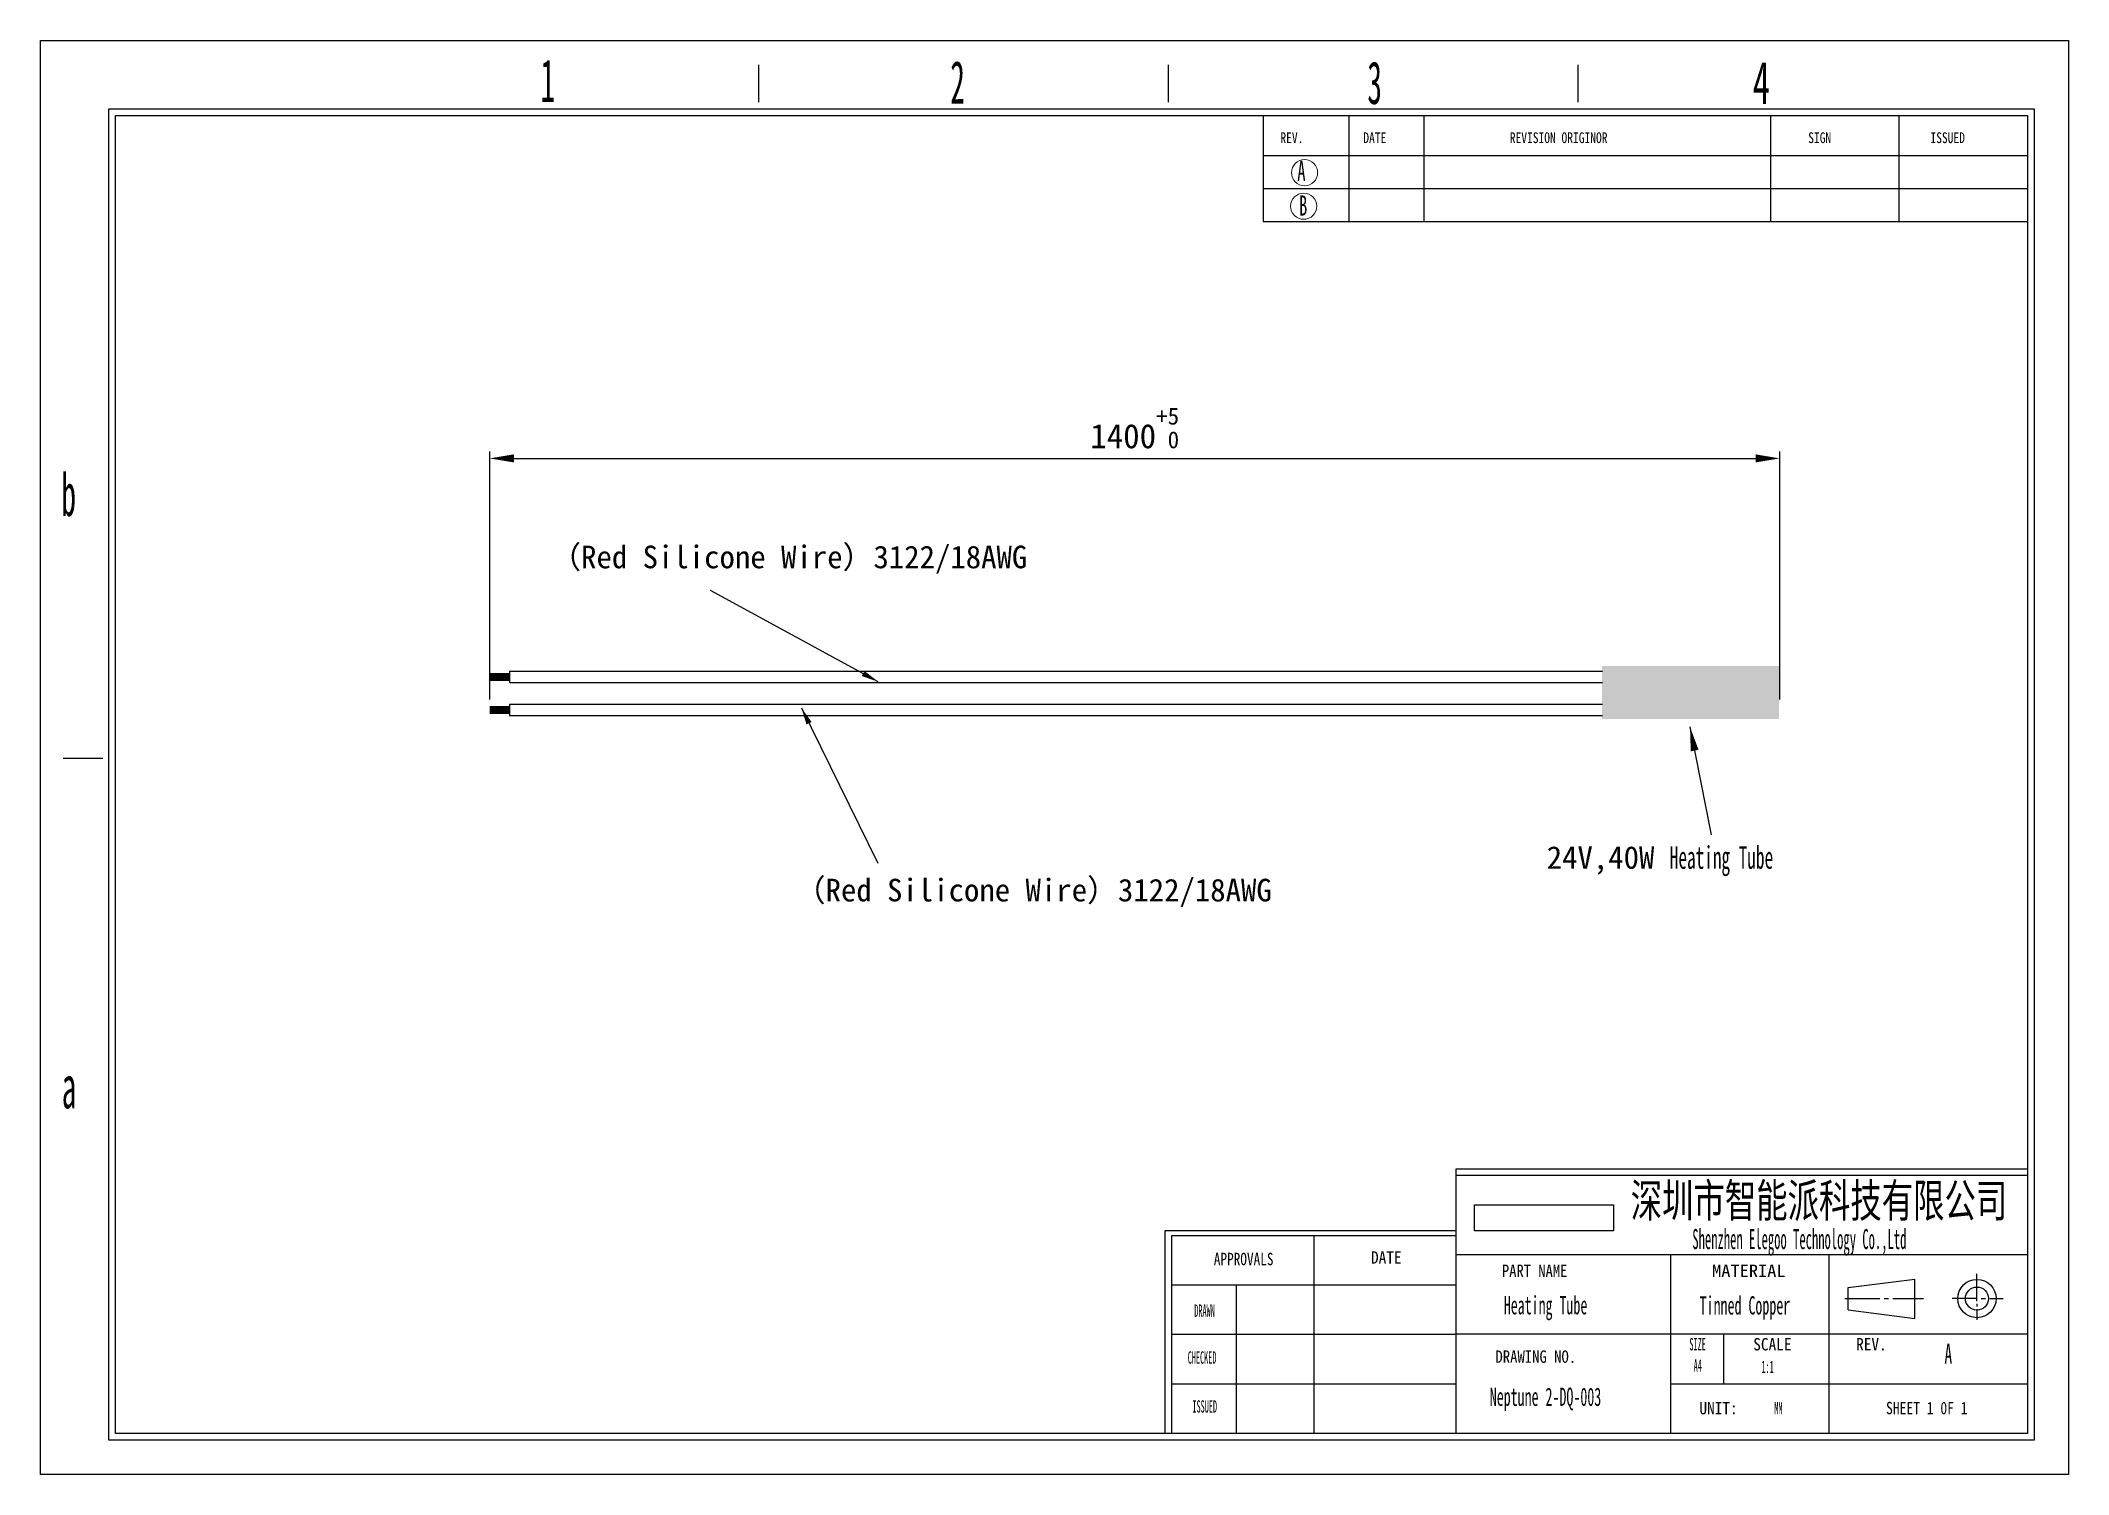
# Model space of a CAD drawing. Header units: millimetres. Extents: x 2 to 295, y 1 to 209.
import ezdxf

# ---------------------------------------------------------------- set-up
doc = ezdxf.new("R2010")
doc.units = ezdxf.units.MM
doc.header["$PDSIZE"] = -1
doc.layers.add('SLD-0', color=179, linetype='Continuous')
doc.styles.add('SLDTEXTSTYLE0', font='TXT', dxfattribs={"width": 0.56, "bigfont": 'bigfont'})
doc.styles.add('SLDTEXTSTYLE10', font='TXT', dxfattribs={"width": 0.862222})
doc.styles.add('SLDTEXTSTYLE11', font='TXT', dxfattribs={"width": 1.089})
doc.styles.add('SLDTEXTSTYLE13', font='TXT', dxfattribs={"width": 0.56})
doc.styles.add('SLDTEXTSTYLE14', font='TXT', dxfattribs={"width": 0.805625})
doc.styles.add('SLDTEXTSTYLE3', font='TXT', dxfattribs={"width": 0.484})
doc.styles.add('SLDTEXTSTYLE4', font='TXT', dxfattribs={"width": 0.40535})
doc.styles.add('SLDTEXTSTYLE5', font='TXT', dxfattribs={"width": 0.6})
doc.styles.add('SLDTEXTSTYLE6', font='TXT', dxfattribs={"width": 0.5025})
doc.styles.add('SLDTEXTSTYLE7', font='TXT', dxfattribs={"width": 0.9075})
doc.styles.add('SLDTEXTSTYLE8', font='TXT', dxfattribs={"width": 0.870455})
doc.styles.add('SLDTEXTSTYLE9', font='TXT', dxfattribs={"width": 0.7865})
doc.dimstyles.new('ISO-25', dxfattribs={"dimtxt": 2.5, "dimasz": 2.5, "dimexe": 1.25, "dimexo": 0.625, "dimtad": 1, "dimtxsty": 'Standard', "dimcen": 2.5, "dimadec": 0, "dimazin": 0, "dimtfac": 1, "dimtmove": 0, "dimatfit": 3, "dimfxl": 1, "dimarcsym": 0})
picture_1 = doc.add_image_def('image1.jpg', size_in_pixel=(1698, 321))

# ---------------------------------------------------------------- blocks, each defined once
blk = doc.blocks.new('*D8')
at = {"color": 0, "lineweight": -2}
for p, q in [((66.77, 113.36), (66.77, 149.24)), ((70.27, 148.24), (249.85, 148.24)), ((253.35, 113.36), (253.35, 149.24))]:
    blk.add_line(p, q, dxfattribs=at)
at = {"color": 0}
for points in [[(70.27, 148.83), (70.27, 147.66), (66.77, 148.24)], [(249.85, 148.83), (249.85, 147.66), (253.35, 148.24)]]:
    blk.add_solid(points, dxfattribs=at)
at = {"layer": 'Defpoints', "color": 0}
for p in [(253.35, 148.24), (66.77, 112.36), (253.35, 112.36)]:
    blk.add_point(p, dxfattribs=at)
at = {"color": 0, "insert": (160.06, 152.62), "char_height": 3.5, "attachment_point": 5}
blk.add_mtext('1400{\\H0.7x;\\S+5^  0;}', dxfattribs=at)

msp = doc.modelspace()

# ---------------------------------------------------------------- hatches: boundary and pattern name
for color, points in [(3, [(227.665, 110.533), (253.265, 110.533), (253.265, 118.213), (227.665, 118.213)]), (256, [(69.622, 116.159), (69.622, 116.652), (69.622, 117.145), (66.773, 117.145), (66.773, 116.159)]), (256, [(69.622, 111.374), (69.622, 111.867), (69.622, 112.36), (66.773, 112.36), (66.773, 111.374)])]:
    msp.add_hatch(color=color).paths.add_polyline_path(points)

# ---------------------------------------------------------------- linework, layer by layer
at = {"color": 1}
for p, q in [((69.622, 117.484), (227.693, 117.484)), ((69.622, 117.484), (69.622, 115.82)), ((69.622, 115.82), (227.693, 115.82)), ((69.622, 112.699), (227.693, 112.699)), ((69.622, 112.699), (69.622, 111.035)), ((69.622, 111.035), (227.693, 111.035))]:
    msp.add_line(p, q, dxfattribs=at)
for p, q in [((66.773, 117.145), (69.622, 117.145)), ((66.773, 116.159), (69.622, 116.159)), ((66.773, 112.36), (69.622, 112.36)), ((69.622, 112.36), (69.622, 111.867)), ((69.622, 111.374), (69.622, 111.867)), ((66.773, 111.374), (69.622, 111.374))]:
    msp.add_line(p, q)
at = {"color": 179}
for p, q in [((174.782, 7.219), (174.782, 28.663)), ((165.394, 14.39), (206.505, 14.39))]:
    msp.add_line(p, q, dxfattribs=at)
at = {"layer": 'SLD-0'}
for p, q in [((1.812, 208.674), (295.107, 208.674)), ((1.812, 1.294), (1.812, 208.674)), ((295.107, 208.674), (295.107, 1.294)), ((12.675, 7.219), (12.675, 197.811)), ((12.675, 197.811), (289.181, 197.811)), ((252.017, 197.811), (252.017, 182.514)), ((270.599, 197.811), (270.599, 182.514)), ((289.181, 197.811), (289.181, 7.219)), ((289.181, 7.219), (12.675, 7.219)), ((295.107, 1.294), (1.812, 1.294))]:
    msp.add_line(p, q, dxfattribs=at)
at = {"layer": 'SLD-0', "color": 6, "linetype": 'Continuous'}
for p, q in [((105.701, 199.786), (105.701, 205.169)), ((164.952, 199.786), (164.952, 205.169)), ((224.204, 199.786), (224.204, 205.169)), ((11.687, 6.231), (11.687, 198.799)), ((11.687, 198.799), (290.169, 198.799)), ((290.169, 198.799), (290.169, 6.231)), ((10.805, 104.853), (5.068, 104.853)), ((290.169, 6.231), (11.687, 6.231))]:
    msp.add_line(p, q, dxfattribs=at)
at = {"layer": 'SLD-0', "color": 179, "linetype": 'Continuous'}
for p, q in [((178.659, 197.811), (178.659, 182.514)), ((191.05, 197.811), (191.05, 182.514)), ((201.886, 197.811), (201.886, 182.514)), ((178.659, 192.074), (289.181, 192.074)), ((178.659, 187.294), (289.181, 187.294)), ((178.659, 182.514), (289.181, 182.514)), ((289.181, 45.462), (206.505, 45.462)), ((206.505, 45.462), (206.505, 7.219)), ((289.181, 44.506), (206.505, 44.506)), ((164.437, 36.531), (164.437, 7.219)), ((206.505, 36.531), (164.437, 36.531)), ((165.394, 35.811), (165.394, 7.219)), ((206.505, 35.811), (165.394, 35.811)), ((185.949, 35.811), (185.949, 7.219)), ((289.181, 33.033), (206.505, 33.033)), ((237.553, 33.033), (237.553, 7.219)), ((260.499, 7.219), (260.499, 33.033)), ((263.255, 28.354), (272.888, 29.538)), ((272.888, 23.846), (272.888, 29.538)), ((281.869, 26.35), (281.869, 30.316)), ((206.505, 28.663), (165.394, 28.663)), ((262.786, 26.733), (267.83, 26.733)), ((263.255, 25.106), (263.255, 28.354)), ((268.461, 26.733), (269.091, 26.733)), ((269.722, 26.733), (274.136, 26.733)), ((281.869, 26.733), (278.268, 26.733)), ((282.5, 26.733), (283.13, 26.733)), ((283.761, 26.733), (285.653, 26.733)), ((263.255, 25.106), (272.888, 23.846)), ((281.869, 25.966), (281.869, 25.583)), ((281.869, 25.2), (281.869, 23.667)), ((206.505, 21.515), (165.394, 21.515)), ((289.181, 21.56), (206.505, 21.56)), ((245.202, 21.56), (245.202, 14.39)), ((237.553, 14.39), (289.181, 14.39)), ((197.398, 7.219), (156.286, 7.219))]:
    msp.add_line(p, q, dxfattribs=at)
at = {"layer": 'SLD-0', "lineweight": 18}
for centre in [(184.622, 189.564), (184.499, 184.715)]:
    msp.add_circle(centre, 1.894, dxfattribs=at)
at = {"layer": 'SLD-0', "color": 179, "linetype": 'Continuous'}
for radius in [2.771, 1.669]:
    msp.add_circle((281.869, 26.733), radius, dxfattribs=at)

# ---------------------------------------------------------------- texts
at = {"char_height": 3.27076, "attachment_point": 1}
for s, insert, width in [('{\\fSimSun|b0|i0|c134|p2;（Red Silicone Wire）}3122/18AWG', (75.526, 135.622), 82.39129), ('24V,40W {\\W0.56;\\C0;Heating Tube}', (219.647, 92.16), 48.80207), ('{\\fSimSun|b0|i0|c134|p2;（Red Silicone Wire）}3122/18AWG', (110.886, 87.442), 87.84382)]:
    msp.add_mtext(s, dxfattribs=dict(at, insert=insert, width=width))
at = {"layer": 'SLD-0'}
for s, insert, char_height, attachment_point, style in [('1', (74.111, 205.971), 6.172, 1, 'SLDTEXTSTYLE6'), ('2', (133.388, 205.728), 6.172, 1, 'SLDTEXTSTYLE6'), ('3', (193.707, 205.666), 6.172, 1, 'SLDTEXTSTYLE6'), ('4', (249.441, 205.659), 6.172, 1, 'SLDTEXTSTYLE5'), ('A', (183.578, 191.286), 2.903, 1, 'SLDTEXTSTYLE5'), ('B', (183.832, 186.271), 2.903, 1, 'SLDTEXTSTYLE5'), ('b', (4.835, 146.092), 6.172, 1, 'SLDTEXTSTYLE6'), ('a', (4.88, 60.423), 6.172, 1, 'SLDTEXTSTYLE6'), ('{\\fSimSun|b0|i0|c134|p2;\\W0.689;深圳市智能派科技有限公司}', (259.025, 43.328), 4.82808, 2, 'SLDTEXTSTYLE11'), ('A', (277.178, 20.219), 2.91, 1, 'SLDTEXTSTYLE13')]:
    msp.add_mtext(s, dxfattribs=dict(at, insert=insert, char_height=char_height, attachment_point=attachment_point, style=style))
at = {"layer": 'SLD-0', "color": 179}
for s, insert, char_height, attachment_point, style in [('REV.', (181.129, 195.4), 1.5536, 1, 'SLDTEXTSTYLE9'), ('DATE', (193.126, 195.4), 1.5536, 1, 'SLDTEXTSTYLE9'), ('REVISION ORIGINOR', (214.308, 195.4), 1.55363, 1, 'SLDTEXTSTYLE9'), ('SIGN', (257.466, 195.4), 1.5536, 1, 'SLDTEXTSTYLE9'), ('ISSUED', (275.148, 195.4), 1.5536, 1, 'SLDTEXTSTYLE9'), ('{\\W0.46;Shenzhen Elegoo Technology Co.,Ltd}', (256.189, 36.79), 2.91042, 2, 'SLDTEXTSTYLE13'), ('APPROVALS', (175.815, 33.347), 1.7927, 2, 'SLDTEXTSTYLE9'), ('DATE', (196.449, 33.577), 1.7927, 2, 'SLDTEXTSTYLE7'), ('PART NAME', (217.905, 31.645), 1.7927, 2, 'SLDTEXTSTYLE10'), ('MATERIAL', (248.88, 31.645), 1.7927, 2, 'SLDTEXTSTYLE11'), ('DRAWN', (170.162, 25.873), 1.7927, 2, 'SLDTEXTSTYLE4'), ('SIZE', (241.479, 21.022), 1.7927, 2, 'SLDTEXTSTYLE4'), ('SCALE', (252.289, 21.022), 1.7927, 2, 'SLDTEXTSTYLE7'), ('REV.', (266.61, 21.022), 1.7927, 2, 'SLDTEXTSTYLE7'), ('CHECKED', (169.803, 19.105), 1.7927, 2, 'SLDTEXTSTYLE4'), ('DRAWING NO.', (218.07, 19.229), 1.79265, 2, 'SLDTEXTSTYLE8'), ('A4', (241.49, 17.953), 1.7927, 2, 'SLDTEXTSTYLE4'), ('1:1', (251.596, 17.745), 1.7927, 2, 'SLDTEXTSTYLE3'), ('ISSUED', (170.188, 12.025), 1.7927, 2, 'SLDTEXTSTYLE4'), ('UNIT:', (244.499, 11.791), 1.7927, 2, 'SLDTEXTSTYLE7'), ('MM', (253.161, 11.791), 1.7927, 2, 'SLDTEXTSTYLE3'), ('SHEET 1 0F 1', (274.62, 11.791), 1.79265, 2, 'SLDTEXTSTYLE14')]:
    msp.add_mtext(s, dxfattribs=dict(at, insert=insert, char_height=char_height, attachment_point=attachment_point, style=style))
at = {"layer": 'SLD-0', "color": 0, "char_height": 2.64583, "attachment_point": 2, "style": 'SLDTEXTSTYLE0'}
for s, insert in [('{\\fSimSun|b0|i0|c134|p2;Heating Tube}', (219.483, 27.098)), ('{\\fSimSun|b0|i0|c134|p2;\\W0.56;Tinned Copper}', (248.32, 27.07)), ('{\\fSimSun|b0|i0|c134|p2;Neptune 2-DQ-003}', (219.475, 13.851))]:
    msp.add_mtext(s, dxfattribs=dict(at, insert=insert))

# ---------------------------------------------------------------- dimensions: what is measured, and where the dimension line sits
dim = msp.add_linear_dim(base=(253.347, 148.244), p1=(66.773, 112.36), p2=(253.347, 112.36), text='1400{\\H0.7x;\\S+5^  0;}', dimstyle='ISO-25', override={"dimtxt": 3.5, "dimasz": 3.5, "dimexe": 1, "dimexo": 1, "dimgap": 1.52, "dimtih": 1, "dimtoh": 1, "dimlfac": 0.5, "dimzin": 0, "dimadec": 1, "dimtzin": 0})
dim.commit()
dim.dimension.update_dxf_attribs({"geometry": '*D8', "text_midpoint": (160.06, 152.622)})

# ---------------------------------------------------------------- pictures from other files: only their frames are drawn
image = msp.add_image(picture_1, insert=(209.214, 36.507), size_in_units=(20.09, 3.798))
image.dxf.flags = 7

# ---------------------------------------------------------------- leaders
for points, override in [([(122.978, 115.934), (98.706, 129.122)], {"dimgap": 0.625, "dimtad": 0}), ([(111.849, 112.181), (122.909, 89.722)], {"dimgap": 0.625, "dimtad": 0}), ([(240.371, 109.419), (243.443, 93.822)], {"dimtxt": 3.5, "dimasz": 3.5, "dimexe": 1, "dimexo": 1, "dimgap": 1.52, "dimtad": 0, "dimtih": 1, "dimtoh": 1, "dimlfac": 0.5, "dimzin": 0, "dimadec": 1, "dimtzin": 0})]:
    msp.add_leader(points, dimstyle='ISO-25', override=override)

doc.saveas('drawing.dxf')
